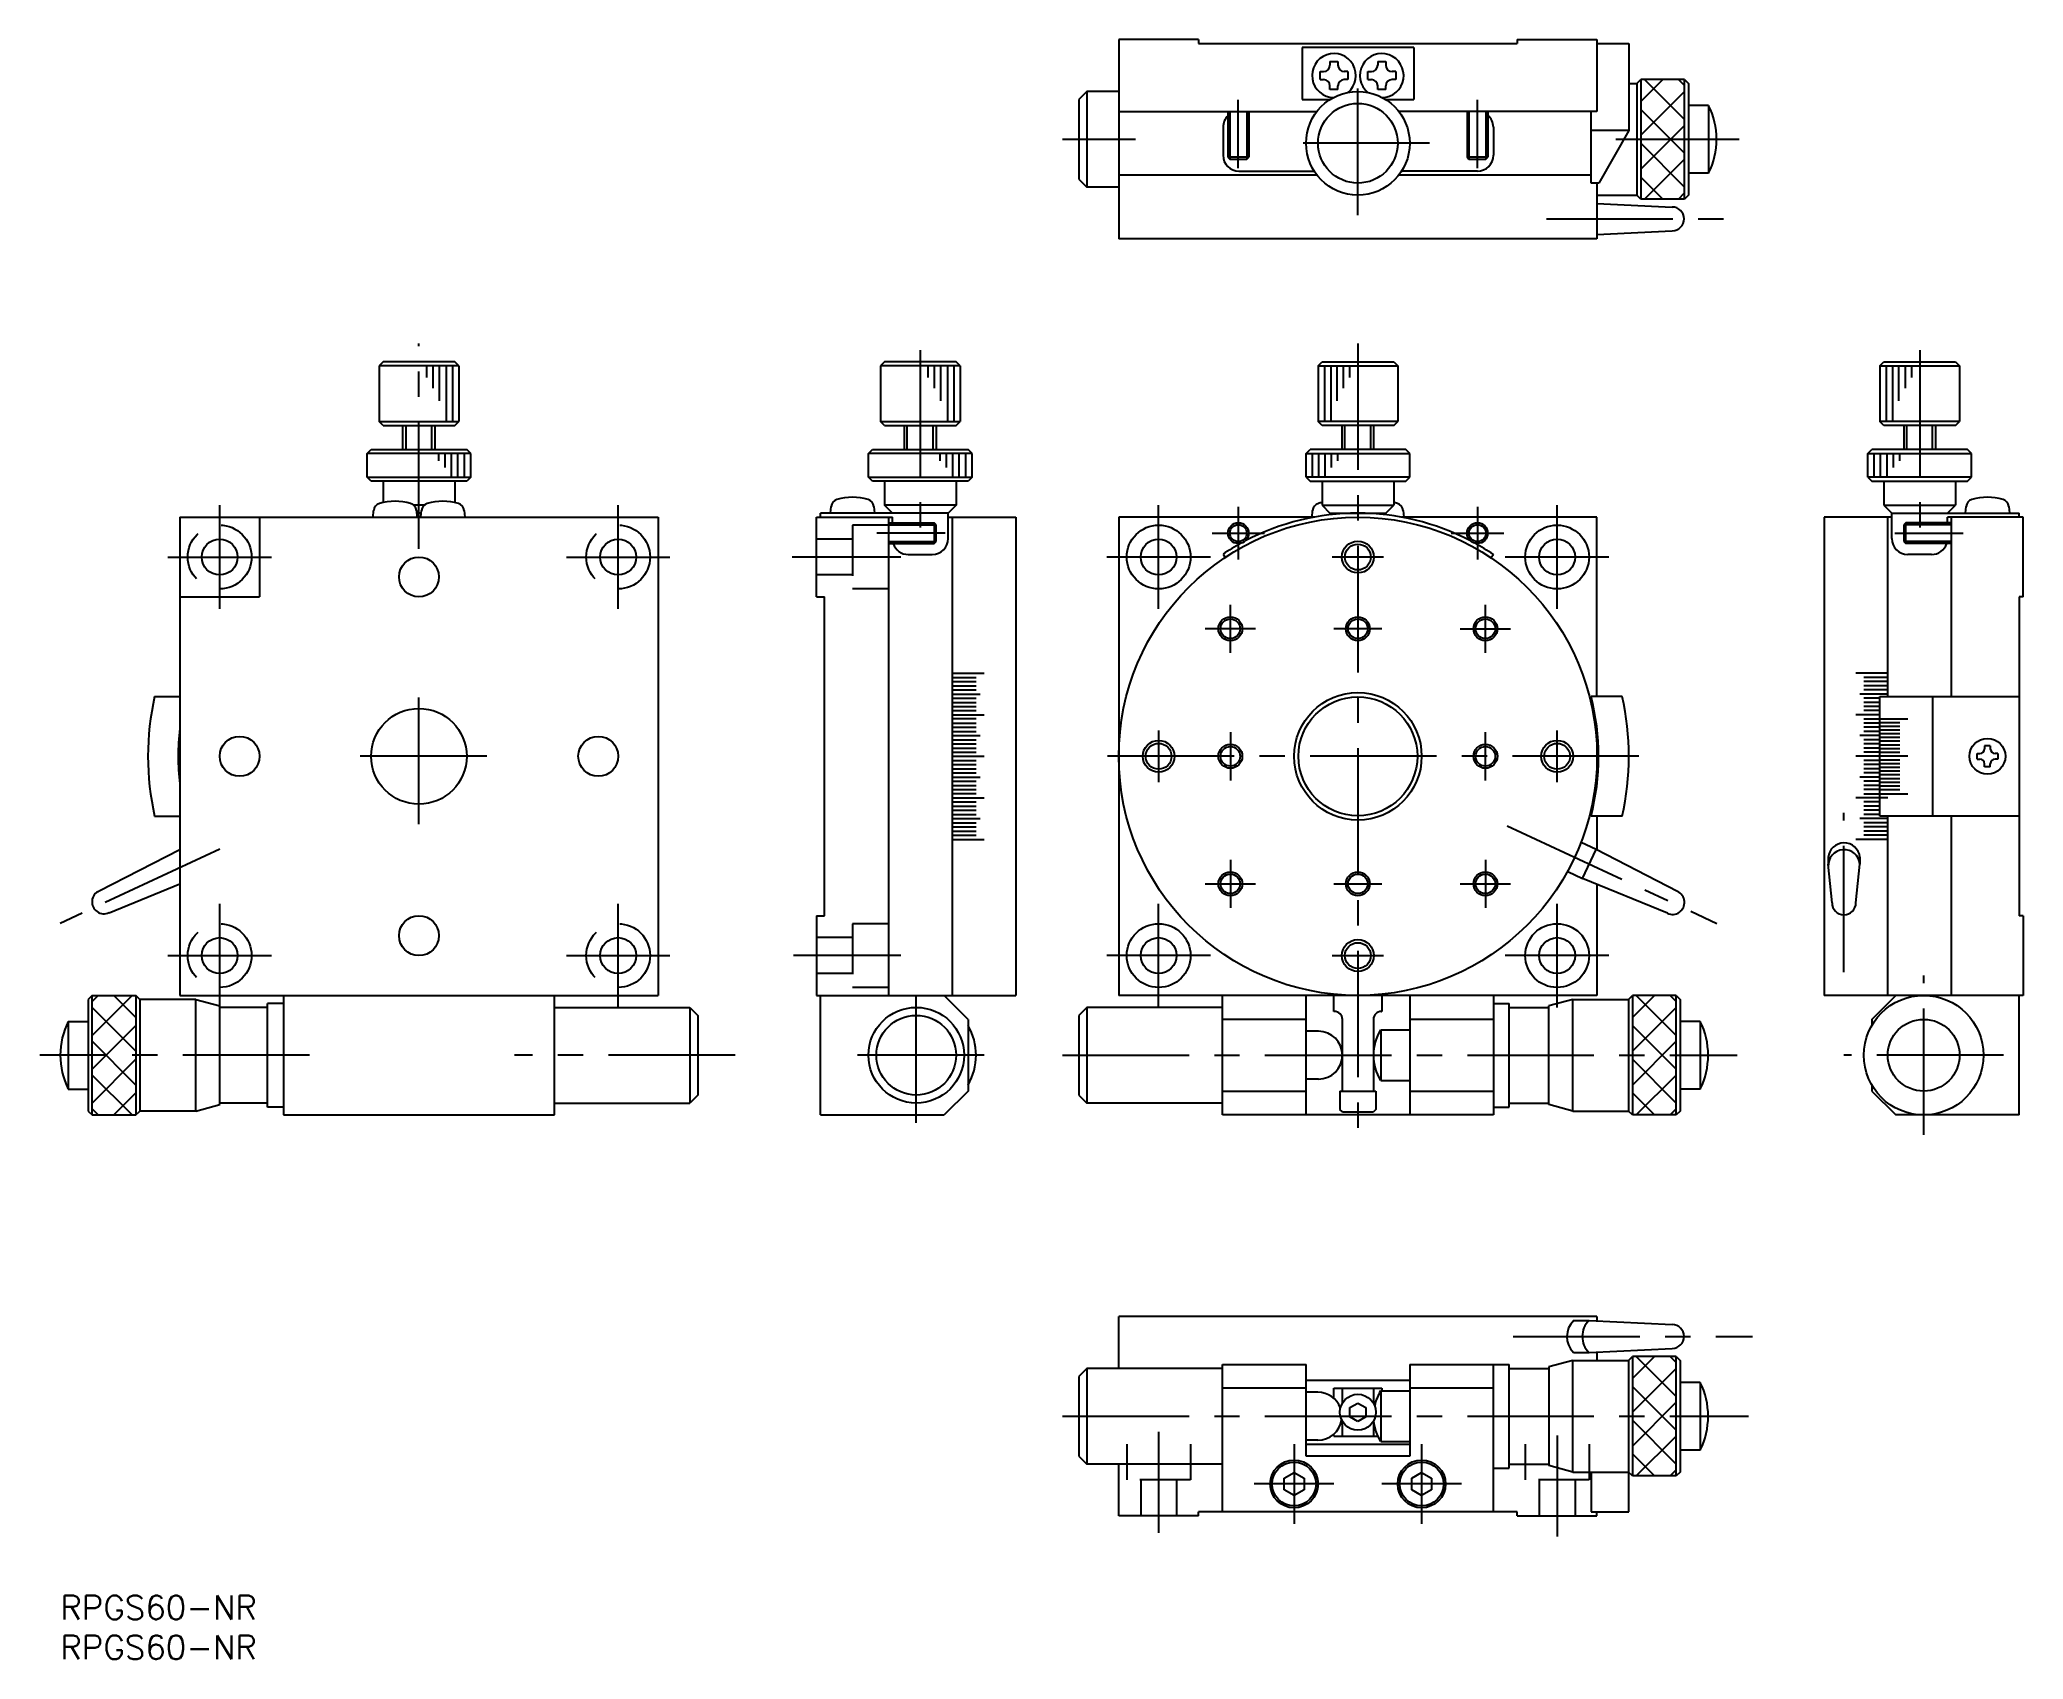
# Model space of a CAD drawing. Extents: x -3 to 246, y -8 to 195.
import ezdxf

# ---------------------------------------------------------------- set-up
doc = ezdxf.new("R2010")
doc.units = 0
doc.header["$LTSCALE"] = 0.5
doc.linetypes.add('CENTER', pattern=[50.8, 31.75, -6.35, 6.35, -6.35])
doc.linetypes.add('DASHED', pattern=[19.05, 12.7, -6.35])
for name, color, linetype in [('MSM_CENTER', 1, 'CENTER'), ('MSM_CONTINUOUS', 7, 'CONTINUOUS'), ('MSM_DASHED', 4, 'DASHED'), ('MSM_NARROW', 5, 'CONTINUOUS'), ('MSM_PART_NUMBER', 7, 'CONTINUOUS')]:
    doc.layers.add(name, color=color, linetype=linetype)
doc.styles.get("Standard").update_dxf_attribs({"font": 'txt.shx', "height": 3, "bigfont": 'bigfont.shx'})

# ---------------------------------------------------------------- blocks, each defined once
blk = doc.blocks.new('*U2')
at = {"layer": 'MSM_PART_NUMBER'}
blk.add_text('RPGS60-NR', height=3, dxfattribs=at).set_placement((0, -3))
blk = doc.blocks.new('*U3')
at = {"layer": 'MSM_PART_NUMBER'}
blk.add_text('RPGS60-NR', height=3, dxfattribs=at).set_placement((0, -8))

msp = doc.modelspace()

# ---------------------------------------------------------------- linework, layer by layer
at = {"layer": 'MSM_CENTER'}
for p, q in [((162.81, 173.2), (162.81, 191.2)), ((147.81, 179.06), (147.81, 187.66)), ((177.81, 179.06), (177.81, 187.66)), ((125.75, 182.7), (134.92, 182.7)), ((171.81, 182.2), (153.81, 182.2)), ((195.19, 182.7), (210.67, 182.7)), ((186.47, 172.71), (210.97, 172.71)), ((45, 131.34), (45, 157.1)), ((162.81, 157.1), (162.81, 56.51)), ((107.9, 156.24), (107.9, 133.69)), ((233.3, 156.24), (233.3, 133.91)), ((20, 123.79), (20, 136.79)), ((70, 123.79), (70, 136.79)), ((137.81, 123.79), (137.81, 136.79)), ((147.81, 136.59), (147.81, 129.99)), ((177.81, 136.59), (177.81, 129.99)), ((187.81, 123.79), (187.81, 136.79)), ((111.04, 133.29), (102.44, 133.29)), ((144.51, 133.29), (151.11, 133.29)), ((174.51, 133.29), (181.11, 133.29)), ((230.17, 133.29), (238.77, 133.29)), ((13.5, 130.29), (26.5, 130.29)), ((63.5, 130.29), (76.5, 130.29)), ((105.46, 130.29), (91.83, 130.29)), ((144.31, 130.29), (131.31, 130.29)), ((166.04, 130.29), (159.58, 130.29)), ((194.31, 130.29), (181.31, 130.29)), ((146.81, 118.27), (146.81, 124.31)), ((178.81, 118.27), (178.81, 124.31)), ((149.98, 121.29), (143.63, 121.29)), ((165.83, 121.29), (159.78, 121.29)), ((175.63, 121.29), (181.98, 121.29)), ((45, 96.79), (45, 113.79)), ((137.81, 108.52), (137.81, 102.06)), ((146.81, 108.31), (146.81, 102.27)), ((178.81, 102.27), (178.81, 108.31)), ((187.81, 102.06), (187.81, 108.52)), ((53.5, 105.29), (36.5, 105.29)), ((198.08, 105.29), (129.24, 105.29)), ((223.8, 78.19), (223.8, 98.19)), ((181.56, 96.58), (207.84, 84.32)), ((20, 93.66), (-0.03, 84.32)), ((146.81, 92.31), (146.81, 86.27)), ((178.81, 92.31), (178.81, 86.27)), ((143.63, 89.29), (149.98, 89.29)), ((159.78, 89.29), (165.83, 89.29)), ((175.63, 89.29), (181.98, 89.29)), ((20, 73.79), (20, 86.79)), ((70, 73.79), (70, 86.79)), ((137.81, 73.79), (137.81, 86.79)), ((187.81, 73.79), (187.81, 86.79)), ((13.5, 80.29), (26.5, 80.29)), ((63.5, 80.29), (76.5, 80.29)), ((105.46, 80.29), (92, 80.29)), ((144.31, 80.29), (131.31, 80.29)), ((159.58, 80.29), (166.04, 80.29)), ((194.31, 80.29), (181.31, 80.29)), ((233.8, 57.79), (233.8, 77.79)), ((107.4, 59.29), (107.4, 76.29)), ((31.26, 67.79), (-2.58, 67.79)), ((84.66, 67.79), (57, 67.79)), ((115.9, 67.79), (98.9, 67.79)), ((125.75, 67.79), (210.39, 67.79)), ((243.8, 67.79), (223.8, 67.79)), ((182.31, 32.52), (212.31, 32.52)), ((125.75, 22.5), (211.81, 22.5)), ((137.81, 20.56), (137.81, 7.87)), ((187.81, 20.1), (187.81, 7.42)), ((154.81, 19), (154.81, 9)), ((170.81, 19), (170.81, 9)), ((159.81, 14), (149.81, 14)), ((175.81, 14), (165.81, 14))]:
    msp.add_line(p, q, dxfattribs=at)
at = {"layer": 'MSM_CONTINUOUS'}
for p, q in [((132.81, 195.2), (132.81, 170.2)), ((142.81, 195.2), (132.81, 195.2)), ((142.81, 195.2), (142.81, 194.7)), ((142.81, 194.7), (182.81, 194.7)), ((169.81, 194.2), (155.81, 194.2)), ((155.81, 194.2), (155.81, 187.7)), ((169.81, 194.2), (169.81, 187.7)), ((182.81, 195.2), (182.81, 194.7)), ((182.81, 195.2), (192.81, 195.2)), ((192.81, 195.2), (192.81, 186.2)), ((192.81, 194.7), (196.81, 194.7)), ((196.81, 194.7), (196.81, 183.8)), ((159.31, 192.45), (159.31, 192)), ((159.31, 192.45), (160.31, 192.45)), ((160.31, 192.45), (160.31, 192)), ((165.31, 192.45), (165.31, 192)), ((165.31, 192.45), (166.31, 192.45)), ((166.31, 192.45), (166.31, 192)), ((158.06, 191.2), (158.51, 191.2)), ((158.06, 190.2), (158.06, 191.2)), ((158.06, 190.2), (158.51, 190.2)), ((159.31, 188.95), (159.31, 189.4)), ((160.31, 188.95), (160.31, 189.4)), ((161.56, 191.2), (161.11, 191.2)), ((161.56, 190.2), (161.11, 190.2)), ((161.56, 191.2), (161.56, 190.2)), ((164.06, 191.2), (164.51, 191.2)), ((164.06, 190.2), (164.06, 191.2)), ((164.06, 190.2), (164.51, 190.2)), ((165.31, 188.95), (165.31, 189.4)), ((166.31, 188.95), (166.31, 189.4)), ((167.56, 191.2), (167.11, 191.2)), ((167.56, 190.2), (167.11, 190.2)), ((167.56, 191.2), (167.56, 190.2)), ((196.81, 189.7), (197.81, 189.7)), ((197.81, 189.7), (198.31, 190.2)), ((197.81, 189.7), (197.81, 175.7)), ((203.81, 190.2), (198.31, 190.2)), ((198.31, 190.2), (198.31, 175.2)), ((203.81, 190.2), (204.31, 189.7)), ((203.81, 175.2), (203.81, 190.2)), ((204.31, 189.7), (204.31, 175.7)), ((128.81, 188.7), (127.81, 187.7)), ((127.81, 187.7), (127.81, 177.7)), ((132.81, 188.7), (128.81, 188.7)), ((128.81, 188.7), (128.81, 176.7)), ((155.81, 187.7), (159.34, 187.7)), ((160.31, 188.95), (159.31, 188.95)), ((166.31, 188.95), (165.31, 188.95)), ((166.27, 187.7), (169.81, 187.7)), ((206.81, 186.95), (204.31, 186.95)), ((206.81, 186.95), (206.81, 178.45)), ((132.81, 186.2), (157.68, 186.2)), ((145.89, 184.2), (145.89, 180.7)), ((146.51, 186.2), (146.51, 180.44)), ((149.11, 186.2), (149.11, 180.44)), ((192.81, 186.2), (167.93, 186.2)), ((176.51, 186.2), (176.51, 180.44)), ((179.11, 186.2), (179.11, 180.44)), ((179.81, 184.2), (179.81, 180.7)), ((192.06, 177.2), (192.06, 186.2)), ((196.81, 183.8), (192.06, 183.8)), ((196.81, 183.8), (193.06, 177.2)), ((149.11, 180.44), (146.51, 180.44)), ((146.51, 180.44), (146.75, 180.2)), ((146.75, 180.2), (148.86, 180.2)), ((148.86, 180.2), (149.11, 180.44)), ((179.11, 180.44), (176.51, 180.44)), ((176.51, 180.44), (176.75, 180.2)), ((176.75, 180.2), (178.86, 180.2)), ((178.86, 180.2), (179.11, 180.44)), ((127.81, 177.7), (128.81, 176.7)), ((157.68, 178.2), (132.81, 178.2)), ((147.89, 178.7), (157.33, 178.7)), ((192.06, 178.2), (167.93, 178.2)), ((177.81, 178.7), (168.28, 178.7)), ((193.06, 177.2), (192.06, 177.2)), ((192.81, 177.2), (192.81, 170.2)), ((206.81, 178.45), (204.31, 178.45)), ((132.81, 176.7), (128.81, 176.7)), ((192.81, 175.7), (197.81, 175.7)), ((192.81, 174.65), (202.23, 174.2)), ((198.31, 175.2), (197.81, 175.7)), ((203.81, 175.2), (198.31, 175.2)), ((204.31, 175.7), (203.81, 175.2)), ((192.81, 170.2), (132.81, 170.2)), ((192.81, 170.74), (202.26, 171.2)), ((40.5, 154.79), (40, 154.29)), ((49.5, 154.79), (40.5, 154.79)), ((50, 154.29), (49.5, 154.79)), ((103.4, 154.79), (102.9, 154.29)), ((112.4, 154.79), (103.4, 154.79)), ((112.9, 154.29), (112.4, 154.79)), ((157.81, 154.29), (158.31, 154.79)), ((158.31, 154.79), (167.31, 154.79)), ((167.31, 154.79), (167.81, 154.29)), ((228.3, 154.29), (228.8, 154.79)), ((228.8, 154.79), (237.8, 154.79)), ((237.8, 154.79), (238.3, 154.29)), ((40, 154.29), (40, 147.29)), ((50, 154.29), (40, 154.29)), ((50, 154.29), (50, 147.29)), ((102.9, 154.29), (102.9, 147.29)), ((112.9, 154.29), (102.9, 154.29)), ((112.9, 154.29), (112.9, 147.29)), ((157.81, 154.29), (157.81, 147.29)), ((157.81, 154.29), (167.81, 154.29)), ((167.81, 154.29), (167.81, 147.29)), ((228.3, 154.29), (228.3, 147.29)), ((228.3, 154.29), (238.3, 154.29)), ((238.3, 154.29), (238.3, 147.29)), ((40.5, 146.79), (40, 147.29)), ((40, 147.29), (50, 147.29)), ((49.5, 146.79), (50, 147.29)), ((103.4, 146.79), (102.9, 147.29)), ((102.9, 147.29), (112.9, 147.29)), ((112.4, 146.79), (112.9, 147.29)), ((158.31, 146.79), (157.81, 147.29)), ((167.81, 147.29), (157.81, 147.29)), ((167.31, 146.79), (167.81, 147.29)), ((228.8, 146.79), (228.3, 147.29)), ((238.3, 147.29), (228.3, 147.29)), ((237.8, 146.79), (238.3, 147.29)), ((40.5, 146.79), (49.5, 146.79)), ((43, 143.79), (43, 146.79)), ((47, 146.79), (47, 143.79)), ((103.4, 146.79), (112.4, 146.79)), ((105.9, 146.79), (105.9, 143.79)), ((109.9, 146.79), (109.9, 143.79)), ((167.31, 146.79), (158.31, 146.79)), ((160.81, 146.79), (160.81, 143.79)), ((164.81, 143.79), (164.81, 146.79)), ((237.8, 146.79), (228.8, 146.79)), ((231.3, 146.79), (231.3, 143.79)), ((235.3, 146.79), (235.3, 143.79)), ((38.5, 143.29), (39, 143.79)), ((38.5, 140.29), (38.5, 143.29)), ((51.5, 143.29), (38.5, 143.29)), ((39, 143.79), (51, 143.79)), ((51.5, 143.29), (51, 143.79)), ((51.5, 140.29), (51.5, 143.29)), ((101.4, 143.29), (101.9, 143.79)), ((101.4, 140.29), (101.4, 143.29)), ((114.4, 143.29), (101.4, 143.29)), ((101.9, 143.79), (113.9, 143.79)), ((114.4, 143.29), (113.9, 143.79)), ((114.4, 140.29), (114.4, 143.29)), ((156.31, 143.29), (156.81, 143.79)), ((156.31, 140.29), (156.31, 143.29)), ((156.31, 143.29), (169.31, 143.29)), ((168.81, 143.79), (156.81, 143.79)), ((169.31, 143.29), (168.81, 143.79)), ((169.31, 140.29), (169.31, 143.29)), ((226.8, 143.29), (227.3, 143.79)), ((226.8, 140.29), (226.8, 143.29)), ((226.8, 143.29), (239.8, 143.29)), ((239.3, 143.79), (227.3, 143.79)), ((239.8, 143.29), (239.3, 143.79)), ((239.8, 140.29), (239.8, 143.29)), ((39, 139.79), (38.5, 140.29)), ((38.5, 140.29), (51.5, 140.29)), ((51, 139.79), (39, 139.79)), ((40.5, 139.79), (40.5, 137.13)), ((49.5, 139.79), (49.5, 137.13)), ((51.5, 140.29), (51, 139.79)), ((101.9, 139.79), (101.4, 140.29)), ((101.4, 140.29), (114.4, 140.29)), ((113.9, 139.79), (101.9, 139.79)), ((103.4, 139.79), (103.4, 136.79)), ((112.4, 139.79), (112.4, 136.79)), ((114.4, 140.29), (113.9, 139.79)), ((156.31, 140.29), (156.81, 139.79)), ((169.31, 140.29), (156.31, 140.29)), ((156.81, 139.79), (168.81, 139.79)), ((158.31, 139.79), (158.31, 136.79)), ((167.31, 139.79), (167.31, 136.79)), ((168.81, 139.79), (169.31, 140.29)), ((226.8, 140.29), (227.3, 139.79)), ((239.8, 140.29), (226.8, 140.29)), ((227.3, 139.79), (239.3, 139.79)), ((228.8, 139.79), (228.8, 136.79)), ((237.8, 139.79), (237.8, 136.79)), ((239.3, 139.79), (239.8, 140.29)), ((15, 135.29), (75, 135.29)), ((15, 135.29), (15, 75.29)), ((25, 135.29), (25, 125.29)), ((39.25, 135.29), (39.32, 136.14)), ((45.65, 136.79), (44.35, 136.79)), ((44.68, 136.14), (44.75, 135.29)), ((45.29, 135.79), (44.71, 135.79)), ((45.25, 135.29), (45.32, 136.14)), ((50.68, 136.14), (50.75, 135.29)), ((75, 135.29), (75, 75.29)), ((94.9, 135.29), (104.4, 135.29)), ((94.9, 125.29), (94.9, 135.29)), ((95.4, 135.29), (95.4, 135.79)), ((111.4, 135.79), (95.4, 135.79)), ((96.65, 135.79), (96.73, 136.64)), ((102.08, 136.64), (102.15, 135.79)), ((104.4, 135.79), (103.4, 136.79)), ((112.4, 136.79), (103.4, 136.79)), ((103.9, 135.29), (103.9, 75.29)), ((103.9, 134.59), (109.66, 134.59)), ((104.4, 134.59), (104.4, 135.29)), ((109.9, 134.35), (109.66, 134.59)), ((109.66, 134.59), (109.66, 131.99)), ((112.4, 136.79), (111.4, 135.79)), ((111.4, 132.61), (111.4, 135.79)), ((111.4, 135.29), (119.9, 135.29)), ((111.9, 135.29), (111.9, 75.29)), ((119.9, 135.29), (119.9, 75.29)), ((157.31, 135.29), (132.81, 135.29)), ((132.81, 135.29), (132.81, 75.29)), ((157.06, 135.29), (157.13, 136.14)), ((158.31, 136.79), (159.31, 135.79)), ((158.31, 136.79), (167.31, 136.79)), ((159.31, 135.79), (166.31, 135.79)), ((166.31, 135.79), (167.31, 136.79)), ((192.81, 135.29), (168.31, 135.29)), ((168.48, 136.14), (168.56, 135.29)), ((192.81, 112.79), (192.81, 135.29)), ((229.8, 135.29), (221.3, 135.29)), ((221.3, 135.29), (221.3, 75.29)), ((228.8, 136.79), (229.8, 135.79)), ((228.8, 136.79), (237.8, 136.79)), ((229.3, 112.79), (229.3, 135.29)), ((229.8, 132.61), (229.8, 135.79)), ((229.8, 135.79), (245.8, 135.79)), ((231.55, 134.59), (231.3, 134.35)), ((237.3, 134.59), (231.55, 134.59)), ((231.55, 131.99), (231.55, 134.59)), ((236.8, 135.79), (237.8, 136.79)), ((236.8, 134.59), (236.8, 135.29)), ((246.3, 135.29), (236.8, 135.29)), ((237.3, 112.79), (237.3, 135.29)), ((239.05, 135.79), (239.13, 136.64)), ((244.48, 136.64), (244.55, 135.79)), ((245.8, 135.29), (245.8, 135.79)), ((246.3, 125.29), (246.3, 135.29)), ((103.9, 131.99), (109.66, 131.99)), ((109.66, 131.99), (109.9, 132.23)), ((109.9, 132.23), (109.9, 134.35)), ((231.3, 134.35), (231.3, 132.23)), ((231.3, 132.23), (231.55, 131.99)), ((237.3, 131.99), (231.55, 131.99)), ((106.4, 130.61), (109.4, 130.61)), ((145.89, 130.67), (146.17, 130.25)), ((179.81, 130.61), (179.53, 130.2)), ((234.8, 130.61), (231.8, 130.61)), ((15, 125.29), (25, 125.29)), ((94.9, 125.29), (95.4, 125.29)), ((95.4, 125.29), (95.9, 125.29)), ((95.9, 85.29), (95.9, 125.29)), ((245.8, 125.29), (245.8, 85.29)), ((246.3, 125.29), (245.8, 125.29)), ((111.9, 115.71), (115.9, 115.71)), ((111.9, 115.19), (114.9, 115.19)), ((111.9, 114.67), (114.9, 114.67)), ((229.3, 115.71), (225.3, 115.71)), ((229.3, 115.19), (226.3, 115.19)), ((229.3, 114.67), (226.3, 114.67)), ((11.84, 112.79), (15, 112.79)), ((111.9, 114.15), (114.9, 114.15)), ((111.9, 113.63), (114.9, 113.63)), ((111.9, 113.1), (115.4, 113.1)), ((111.9, 112.58), (114.9, 112.58)), ((111.9, 112.06), (114.9, 112.06)), ((195.97, 112.79), (192.06, 112.79)), ((229.3, 113.1), (225.8, 113.1)), ((229.3, 114.15), (226.3, 114.15)), ((229.3, 113.63), (226.3, 113.63)), ((228.3, 112.58), (226.3, 112.58)), ((228.3, 112.06), (226.3, 112.06)), ((228.3, 97.79), (228.3, 112.79)), ((228.3, 112.79), (245.8, 112.79)), ((234.9, 112.79), (234.9, 97.79)), ((111.9, 111.54), (114.9, 111.54)), ((111.9, 111.02), (114.9, 111.02)), ((111.9, 110.5), (115.9, 110.5)), ((114.92, 109.98), (111.9, 109.98)), ((228.3, 110.5), (225.3, 110.5)), ((226.29, 109.98), (231.8, 109.98)), ((228.3, 111.54), (226.3, 111.54)), ((228.3, 111.02), (226.3, 111.02)), ((111.9, 109.46), (114.9, 109.46)), ((111.9, 108.94), (114.9, 108.94)), ((111.9, 108.42), (114.9, 108.42)), ((111.9, 107.89), (115.4, 107.89)), ((111.9, 107.37), (114.9, 107.37)), ((228.3, 107.89), (225.8, 107.89)), ((228.3, 109.46), (226.3, 109.46)), ((228.3, 108.94), (226.3, 108.94)), ((228.3, 108.42), (226.3, 108.42)), ((228.3, 107.37), (226.3, 107.37)), ((230.8, 109.51), (228.3, 109.51)), ((230.8, 109.04), (228.3, 109.04)), ((230.8, 108.57), (228.3, 108.57)), ((230.8, 108.1), (228.3, 108.1)), ((230.8, 107.63), (228.3, 107.63)), ((230.8, 107.17), (228.3, 107.17)), ((111.9, 106.85), (114.9, 106.85)), ((111.9, 106.33), (114.9, 106.33)), ((111.9, 105.81), (114.9, 105.81)), ((111.9, 105.29), (115.9, 105.29)), ((111.9, 104.77), (114.9, 104.77)), ((231.8, 105.29), (225.3, 105.29)), ((228.3, 106.85), (226.3, 106.85)), ((228.3, 106.33), (226.3, 106.33)), ((228.3, 105.81), (226.3, 105.81)), ((228.3, 104.77), (226.3, 104.77)), ((230.8, 106.7), (228.3, 106.7)), ((230.8, 106.23), (228.3, 106.23)), ((230.8, 105.76), (228.3, 105.76)), ((230.8, 104.82), (228.3, 104.82)), ((240.51, 105.64), (240.86, 105.64)), ((240.51, 104.94), (240.51, 105.64)), ((240.51, 104.94), (240.86, 104.94)), ((241.45, 106.59), (241.45, 106.23)), ((242.16, 106.59), (241.45, 106.59)), ((242.16, 106.59), (242.16, 106.23)), ((243.1, 105.64), (242.75, 105.64)), ((243.1, 104.94), (242.75, 104.94)), ((243.1, 105.64), (243.1, 104.94)), ((111.9, 104.25), (114.9, 104.25)), ((111.9, 103.73), (114.9, 103.73)), ((111.9, 103.21), (114.9, 103.21)), ((111.9, 102.69), (115.4, 102.69)), ((111.9, 102.16), (114.9, 102.16)), ((228.3, 102.69), (225.8, 102.69)), ((228.3, 104.25), (226.3, 104.25)), ((228.3, 103.73), (226.3, 103.73)), ((228.3, 103.21), (226.3, 103.21)), ((228.3, 102.16), (226.3, 102.16)), ((230.8, 104.35), (228.3, 104.35)), ((230.8, 103.88), (228.3, 103.88)), ((230.8, 103.41), (228.3, 103.41)), ((230.8, 102.95), (228.3, 102.95)), ((230.8, 102.48), (228.3, 102.48)), ((241.45, 103.99), (241.45, 104.35)), ((242.16, 103.99), (241.45, 103.99)), ((242.16, 103.99), (242.16, 104.35)), ((111.9, 101.64), (114.9, 101.64)), ((111.9, 101.12), (114.9, 101.12)), ((114.92, 100.6), (111.9, 100.6)), ((111.9, 100.08), (115.9, 100.08)), ((111.9, 99.56), (114.9, 99.56)), ((229.3, 100.08), (225.3, 100.08)), ((226.29, 100.6), (231.8, 100.6)), ((228.3, 101.64), (226.3, 101.64)), ((228.3, 101.12), (226.3, 101.12)), ((228.3, 99.56), (226.3, 99.56)), ((230.8, 102.01), (228.3, 102.01)), ((230.8, 101.54), (228.3, 101.54)), ((230.8, 101.07), (228.3, 101.07)), ((11.84, 97.79), (15, 97.79)), ((111.9, 99.04), (114.9, 99.04)), ((111.9, 98.52), (114.9, 98.52)), ((111.9, 98), (114.9, 98)), ((111.9, 97.48), (115.4, 97.48)), ((195.97, 97.79), (192.06, 97.79)), ((192.81, 97.79), (192.81, 93.54)), ((229.3, 97.48), (225.8, 97.48)), ((228.3, 99.04), (226.3, 99.04)), ((228.3, 98.52), (226.3, 98.52)), ((228.3, 98), (226.3, 98)), ((245.8, 97.79), (228.3, 97.79)), ((229.3, 75.29), (229.3, 97.79)), ((237.3, 75.29), (237.3, 97.79)), ((111.9, 96.95), (114.9, 96.95)), ((111.9, 96.43), (114.9, 96.43)), ((111.9, 95.91), (114.9, 95.91)), ((111.9, 95.39), (114.9, 95.39)), ((111.9, 94.87), (115.9, 94.87)), ((229.3, 94.87), (225.3, 94.87)), ((229.3, 96.95), (226.3, 96.95)), ((229.3, 96.43), (226.3, 96.43)), ((229.3, 95.91), (226.3, 95.91)), ((229.3, 95.39), (226.3, 95.39)), ((4.87, 88.4), (15, 93.6)), ((192.69, 93.6), (190.82, 94.46)), ((191.01, 89.96), (192.69, 93.6)), ((202.9, 88.32), (192.69, 93.6)), ((221.8, 92.61), (221.8, 91.76)), ((225.8, 92.64), (225.8, 91.77)), ((189.14, 90.83), (191.01, 89.96)), ((201.65, 85.6), (191.01, 89.96)), ((222.3, 86.91), (221.8, 91.76)), ((225.3, 86.91), (225.8, 91.77)), ((6.12, 85.67), (15, 89.3)), ((192.81, 89.23), (192.81, 75.29)), ((94.9, 85.29), (95.4, 85.29)), ((94.9, 85.29), (94.9, 75.29)), ((95.4, 85.29), (95.9, 85.29)), ((246.3, 85.29), (245.8, 85.29)), ((246.3, 85.29), (246.3, 75.29)), ((4, 75.29), (3.5, 74.79)), ((3.5, 74.79), (3.5, 60.79)), ((4, 75.29), (9.5, 75.29)), ((4, 60.29), (4, 75.29)), ((10, 74.79), (9.5, 75.29)), ((9.5, 75.29), (9.5, 60.29)), ((10, 74.79), (10, 60.79)), ((17, 74.79), (10, 74.79)), ((15, 75.29), (75, 75.29)), ((17, 60.79), (17, 74.79)), ((17, 74.79), (20, 73.99)), ((28, 75.29), (28, 60.29)), ((62, 60.29), (62, 75.29)), ((94.9, 75.29), (119.9, 75.29)), ((95.4, 60.29), (95.4, 75.29)), ((113.9, 72.29), (110.9, 75.29)), ((192.81, 75.29), (132.81, 75.29)), ((145.81, 60.29), (145.81, 75.29)), ((156.31, 60.29), (156.31, 75.29)), ((159.81, 73.29), (159.81, 75.29)), ((165.81, 75.29), (165.81, 73.29)), ((169.31, 75.29), (169.31, 60.29)), ((179.81, 75.29), (179.81, 60.29)), ((189.76, 74.79), (186.76, 73.99)), ((189.76, 74.79), (196.76, 74.79)), ((189.76, 60.79), (189.76, 74.79)), ((196.76, 74.79), (197.26, 75.29)), ((196.76, 74.79), (196.76, 60.79)), ((202.76, 75.29), (197.26, 75.29)), ((197.26, 75.29), (197.26, 60.29)), ((202.76, 75.29), (203.26, 74.79)), ((202.76, 60.29), (202.76, 75.29)), ((203.26, 74.79), (203.26, 60.79)), ((246.3, 75.29), (221.3, 75.29)), ((227.3, 72.29), (230.3, 75.29)), ((245.8, 60.29), (245.8, 75.29)), ((20, 61.59), (20, 73.98)), ((26, 73.79), (20, 73.79)), ((28, 74.29), (26, 74.29)), ((26, 61.29), (26, 74.29)), ((62, 73.79), (79, 73.79)), ((79, 73.79), (80, 72.79)), ((79, 73.79), (79, 61.79)), ((80, 72.79), (80, 62.79)), ((113.9, 72.29), (113.9, 63.29)), ((128.81, 73.79), (127.81, 72.79)), ((127.81, 72.79), (127.81, 62.79)), ((145.81, 73.79), (128.81, 73.79)), ((128.81, 73.79), (128.81, 61.79)), ((156.31, 72.29), (145.81, 72.29)), ((159.86, 73.29), (159.81, 73.29)), ((160.86, 63.29), (160.86, 72.29)), ((164.76, 72.29), (164.76, 63.29)), ((165.76, 73.29), (165.81, 73.29)), ((179.81, 72.29), (169.31, 72.29)), ((179.81, 74.29), (181.81, 74.29)), ((181.81, 61.29), (181.81, 74.29)), ((181.81, 73.79), (186.76, 73.79)), ((186.76, 61.59), (186.76, 73.98)), ((227.3, 72.29), (227.3, 71.53)), ((1, 72.04), (3.5, 72.04)), ((1, 72.04), (1, 63.54)), ((157.86, 70.79), (156.31, 70.79)), ((165.67, 70.97), (169.31, 70.97)), ((165.67, 70.97), (165.67, 64.62)), ((205.76, 72.04), (203.26, 72.04)), ((205.76, 72.04), (205.76, 63.54)), ((157.86, 64.79), (156.31, 64.79)), ((1, 63.54), (3.5, 63.54)), ((80, 62.79), (79, 61.79)), ((113.9, 63.29), (110.9, 60.29)), ((127.81, 62.79), (128.81, 61.79)), ((145.81, 63.29), (156.31, 63.29)), ((160.56, 63.29), (160.56, 60.99)), ((160.56, 63.29), (165.06, 63.29)), ((165.06, 63.29), (165.06, 60.99)), ((165.67, 64.62), (169.31, 64.62)), ((169.31, 63.29), (179.81, 63.29)), ((205.76, 63.54), (203.26, 63.54)), ((227.3, 64.05), (227.3, 63.29)), ((227.3, 63.29), (230.3, 60.29)), ((3.5, 60.79), (4, 60.29)), ((4, 60.29), (9.5, 60.29)), ((9.5, 60.29), (10, 60.79)), ((17, 60.79), (10, 60.79)), ((17, 60.79), (20, 61.59)), ((26, 61.79), (20, 61.79)), ((28, 61.29), (26, 61.29)), ((28, 60.29), (62, 60.29)), ((62, 61.79), (79, 61.79)), ((95.4, 60.29), (110.9, 60.29)), ((145.81, 61.79), (128.81, 61.79)), ((179.81, 60.29), (145.81, 60.29)), ((160.86, 60.69), (160.56, 60.99)), ((160.86, 60.69), (164.76, 60.69)), ((165.06, 60.99), (164.76, 60.69)), ((179.81, 61.29), (181.81, 61.29)), ((181.81, 61.79), (186.76, 61.79)), ((189.76, 60.79), (186.76, 61.59)), ((189.76, 60.79), (196.76, 60.79)), ((197.26, 60.29), (196.76, 60.79)), ((202.76, 60.29), (197.26, 60.29)), ((203.26, 60.79), (202.76, 60.29)), ((245.8, 60.29), (230.3, 60.29)), ((192.81, 35), (132.81, 35)), ((132.81, 28.5), (132.81, 35)), ((192.81, 35), (192.81, 34.45)), ((189.88, 34.5), (191.81, 34.5)), ((191.81, 34.5), (202.23, 34)), ((189.85, 30.5), (191.81, 30.5)), ((191.81, 30.5), (202.26, 31)), ((192.81, 30.55), (192.81, 29.5)), ((196.76, 29.5), (197.26, 30)), ((202.76, 30), (197.26, 30)), ((197.26, 30), (197.26, 15)), ((202.76, 30), (203.26, 29.5)), ((202.76, 15), (202.76, 30)), ((128.81, 28.5), (127.81, 27.5)), ((127.81, 27.5), (127.81, 17.5)), ((145.81, 28.5), (128.81, 28.5)), ((128.81, 28.5), (128.81, 16.5)), ((145.81, 29), (156.31, 29)), ((145.81, 10.5), (145.81, 29)), ((156.31, 17.5), (156.31, 29)), ((169.31, 29), (179.81, 29)), ((169.31, 29), (169.31, 17.5)), ((179.81, 29), (181.81, 29)), ((179.81, 10.5), (179.81, 29)), ((181.81, 16), (181.81, 29)), ((181.81, 28.5), (186.76, 28.5)), ((189.76, 29.5), (186.76, 28.7)), ((186.76, 28.7), (186.76, 16.3)), ((189.76, 15.5), (189.76, 29.5)), ((189.76, 29.5), (196.76, 29.5)), ((196.76, 29.5), (196.76, 15.5)), ((203.26, 29.5), (203.26, 15.5)), ((156.31, 26), (145.81, 26)), ((169.31, 27), (156.31, 27)), ((157.8, 25.5), (156.31, 25.5)), ((159.81, 26), (165.81, 26)), ((159.81, 24.73), (159.81, 26)), ((160.86, 24.12), (160.86, 26)), ((164.76, 26), (164.76, 24.12)), ((165.67, 25.68), (169.31, 25.68)), ((165.67, 25.68), (165.67, 19.33)), ((165.81, 26), (165.81, 25.68)), ((179.81, 26), (169.31, 26)), ((205.76, 26.75), (203.26, 26.75)), ((205.76, 26.75), (205.76, 18.25)), ((161.81, 23.58), (162.81, 24.15)), ((161.81, 22.42), (161.81, 23.58)), ((162.81, 21.85), (161.81, 22.42)), ((162.81, 24.15), (163.81, 23.58)), ((163.81, 22.42), (162.81, 21.85)), ((163.81, 23.58), (163.81, 22.42)), ((159.81, 20), (159.81, 20.27)), ((159.81, 20), (165.3, 20)), ((160.86, 20), (160.86, 21.88)), ((164.76, 21.88), (164.76, 20)), ((127.81, 17.5), (128.81, 16.5)), ((157.8, 19.5), (156.31, 19.5)), ((156.31, 19), (169.31, 19)), ((169.31, 17.5), (156.31, 17.5)), ((165.67, 19.33), (169.31, 19.33)), ((205.76, 18.25), (203.26, 18.25)), ((145.81, 16.5), (128.81, 16.5)), ((132.81, 10), (132.81, 16.5)), ((153.56, 14.72), (154.81, 15.44)), ((154.81, 15.44), (156.06, 14.72)), ((169.56, 14.72), (170.81, 15.44)), ((170.81, 15.44), (172.06, 14.72)), ((179.81, 16), (181.81, 16)), ((181.81, 16.5), (186.76, 16.5)), ((189.76, 15.5), (186.76, 16.3)), ((189.76, 15.5), (196.76, 15.5)), ((192.06, 15.5), (192.06, 10.5)), ((197.26, 15), (196.76, 15.5)), ((196.81, 10.5), (196.81, 15.45)), ((202.76, 15), (197.26, 15)), ((203.26, 15.5), (202.76, 15)), ((153.56, 13.28), (153.56, 14.72)), ((154.81, 12.56), (153.56, 13.28)), ((156.06, 13.28), (154.81, 12.56)), ((156.06, 14.72), (156.06, 13.28)), ((169.56, 13.28), (169.56, 14.72)), ((170.81, 12.56), (169.56, 13.28)), ((172.06, 13.28), (170.81, 12.56)), ((172.06, 14.72), (172.06, 13.28)), ((142.81, 10), (132.81, 10)), ((182.81, 10.5), (142.81, 10.5)), ((142.81, 10), (142.81, 10.5)), ((182.81, 10), (182.81, 10.5)), ((182.81, 10), (192.81, 10)), ((192.06, 10.5), (196.81, 10.5)), ((192.81, 10), (192.81, 10.5))]:
    msp.add_line(p, q, dxfattribs=at)
for centre, radius in [((162.81, 182.2), 6.5), ((162.81, 182.2), 5), ((162.81, 105.29), 30), ((147.81, 133.29), 1.3), ((177.81, 133.29), 1.3), ((20, 130.29), 2.25), ((70, 130.29), 2.25), ((137.81, 130.29), 4), ((137.81, 130.29), 2.25), ((162.81, 130.29), 1.62), ((187.81, 130.29), 4), ((187.81, 130.29), 2.25), ((45, 127.79), 2.5), ((146.81, 121.29), 1.23), ((162.81, 121.29), 1.23), ((178.81, 121.29), 1.23), ((162.81, 105.29), 7.46), ((45, 105.29), 6), ((22.5, 105.29), 2.5), ((67.5, 105.29), 2.5), ((241.8, 105.29), 2.25), ((137.81, 105.29), 1.62), ((146.81, 105.29), 1.23), ((178.81, 105.29), 1.23), ((187.81, 105.29), 1.62), ((146.81, 89.29), 1.23), ((162.81, 89.29), 1.23), ((178.81, 89.29), 1.23), ((45, 82.79), 2.5), ((20, 80.29), 2.25), ((70, 80.29), 2.25), ((137.81, 80.29), 4), ((137.81, 80.29), 2.25), ((187.81, 80.29), 4), ((187.81, 80.29), 2.25), ((162.81, 80.29), 1.62), ((233.8, 67.79), 7.5), ((107.4, 67.79), 6), ((107.4, 67.79), 5), ((233.8, 67.79), 4.5), ((162.81, 23), 2.25), ((154.81, 14), 3), ((154.81, 14), 2.75), ((170.81, 14), 3), ((170.81, 14), 2.75)]:
    msp.add_circle(centre, radius, dxfattribs=at)
for centre, radius, start, end in [((159.81, 190.7), 2.75, 309.5209, 269.3591), ((158.51, 192), 0.8, 270, 0), ((161.11, 192), 0.8, 180, 270), ((165.81, 190.7), 2.75, 270.6408, 230.4791), ((164.51, 192), 0.8, 270, 0), ((167.11, 192), 0.8, 180, 270), ((158.51, 189.4), 0.8, 0, 90), ((161.11, 189.4), 0.8, 90, 180), ((164.51, 189.4), 0.8, 0, 90), ((167.11, 189.4), 0.8, 90, 180), ((198.28, 182.7), 9.53, 333.519, 26.481), ((147.89, 184.2), 2, 133.6953, 180), ((177.81, 184.2), 2, 0, 49.4585), ((147.89, 180.7), 2, 180, 270), ((177.81, 180.7), 2, 270, 0), ((202.23, 172.7), 1.5, 271.2896, 90), ((40.32, 136.05), 1, 106.257, 175), ((42, 130.29), 7, 73.743, 106.257), ((43.68, 136.05), 1, 5, 73.743), ((46.32, 136.05), 1, 106.257, 175), ((48, 130.29), 7, 73.743, 106.257), ((49.68, 136.05), 1, 5, 73.743), ((97.72, 136.55), 1, 106.257, 175), ((99.4, 130.79), 7, 73.743, 106.257), ((101.08, 136.55), 1, 5, 73.743), ((158.13, 136.05), 1, 106.257, 175), ((159.81, 130.29), 7, 102.3736, 106.257), ((165.81, 130.29), 7, 73.743, 77.6264), ((167.49, 136.05), 1, 5, 73.743), ((240.12, 136.55), 1, 106.257, 175), ((241.8, 130.79), 7, 73.743, 106.257), ((243.48, 136.55), 1, 5, 73.743), ((162.81, 105.29), 30.5, 62.3748, 117.6252), ((106.4, 132.61), 2, 198.1471, 270), ((109.4, 132.61), 2, 270, 0), ((162.81, 105.29), 30.5, 118.732, 123.6901), ((162.81, 105.29), 30.5, 56.1254, 61.268), ((231.8, 132.61), 2, 180, 270), ((234.8, 132.61), 2, 270, 341.8529), ((45, 105.29), 34, 167.2564, 192.7436), ((162.81, 105.29), 30.2, 345.6204, 14.3796), ((162.81, 105.29), 34, 347.2564, 12.7436), ((45, 105.29), 30.2, 173.4024, 186.5976), ((240.86, 106.23), 0.59, 270, 0), ((240.86, 104.35), 0.59, 0, 90), ((242.75, 106.23), 0.59, 180, 270), ((242.75, 104.35), 0.59, 90, 180), ((223.81, 92.41), 2.01, 6.5756, 174.3245), ((223.82, 91.59), 1.99, 5.1168, 184.3961), ((5.48, 87.03), 1.5, 113.9529, 295.4463), ((202.29, 86.95), 1.5, 244.4456, 65.9389), ((223.8, 86.91), 1.5, 180, 0), ((159.86, 72.29), 1, 0, 90), ((165.76, 72.29), 1, 90, 180), ((9.53, 67.79), 9.53, 153.519, 206.481), ((107.4, 67.79), 7.5, 330.0736, 29.9264), ((157.86, 67.79), 3, 270, 90), ((170.76, 67.79), 6, 148.0508, 211.9492), ((197.23, 67.79), 9.53, 333.519, 26.481), ((191.87, 32.48), 2.83, 134.5351, 224.4621), ((193.75, 32.5), 2.79, 134.1855, 225.8145), ((202.23, 32.5), 1.5, 271.2896, 90), ((157.8, 22.5), 3, 20.0154, 90), ((170.76, 22.5), 6, 148.0508, 167.3187), ((197.23, 22.5), 9.53, 333.519, 26.481), ((157.8, 22.5), 3, 270, 351.3916), ((170.76, 22.5), 6, 185.4838, 211.9492)]:
    msp.add_arc(centre, radius, start, end, dxfattribs=at)
at = {"layer": 'MSM_DASHED'}
for p, q in [((99.4, 132.54), (94.9, 132.54)), ((99.4, 134.29), (99.4, 126.29)), ((103.9, 134.29), (99.4, 134.29)), ((99.4, 128.04), (94.9, 128.04)), ((103.9, 126.29), (99.4, 126.29)), ((99.4, 82.54), (94.9, 82.54)), ((99.4, 84.29), (99.4, 76.29)), ((103.9, 84.29), (99.4, 84.29)), ((99.4, 78.04), (94.9, 78.04)), ((103.9, 76.29), (99.4, 76.29)), ((133.81, 19), (133.81, 14.5)), ((141.81, 19), (141.81, 14.5)), ((183.81, 19), (183.81, 14.5)), ((191.81, 19), (191.81, 14.5)), ((141.81, 14.5), (133.81, 14.5)), ((135.56, 14.5), (135.56, 10)), ((140.06, 14.5), (140.06, 10)), ((191.81, 14.5), (183.81, 14.5)), ((185.56, 14.5), (185.56, 10)), ((190.06, 14.5), (190.06, 10))]:
    msp.add_line(p, q, dxfattribs=at)
for centre in [(20, 130.29), (70, 130.29), (20, 80.29), (70, 80.29)]:
    msp.add_circle(centre, 4, dxfattribs=at)
at = {"layer": 'MSM_NARROW'}
for p, q in [((198.31, 187.44), (201.06, 190.2)), ((203.81, 185.18), (198.79, 190.2)), ((203.81, 189.43), (203.03, 190.2)), ((198.31, 183.2), (203.81, 188.7)), ((146.75, 186.2), (146.75, 180.2)), ((148.86, 186.2), (148.86, 180.2)), ((176.75, 186.2), (176.75, 180.2)), ((178.86, 186.2), (178.86, 180.2)), ((203.81, 180.94), (198.31, 186.44)), ((198.31, 178.95), (203.81, 184.45)), ((203.81, 176.7), (198.31, 182.2)), ((198.79, 175.2), (203.81, 180.21)), ((201.06, 175.2), (198.31, 177.95)), ((203.03, 175.2), (203.81, 175.97)), ((46, 152.81), (46, 154.29)), ((46.8, 151.47), (46.8, 154.29)), ((47.6, 149.89), (47.6, 154.29)), ((48.4, 154.29), (48.4, 147.29)), ((49.2, 154.29), (49.2, 147.29)), ((108.9, 152.81), (108.9, 154.29)), ((109.7, 151.47), (109.7, 154.29)), ((110.5, 149.89), (110.5, 154.29)), ((111.3, 154.29), (111.3, 147.29)), ((112.1, 154.29), (112.1, 147.29)), ((158.61, 154.29), (158.61, 147.29)), ((159.41, 154.29), (159.41, 147.29)), ((160.21, 149.89), (160.21, 154.29)), ((161.01, 151.47), (161.01, 154.29)), ((161.81, 152.81), (161.81, 154.29)), ((229.1, 154.29), (229.1, 147.29)), ((229.9, 154.29), (229.9, 147.29)), ((230.7, 149.89), (230.7, 154.29)), ((231.5, 151.47), (231.5, 154.29)), ((232.3, 152.81), (232.3, 154.29)), ((43.38, 143.79), (43.38, 146.79)), ((46.62, 143.79), (46.62, 146.79)), ((106.28, 143.79), (106.28, 146.79)), ((109.52, 143.79), (109.52, 146.79)), ((161.19, 143.79), (161.19, 146.79)), ((164.43, 143.79), (164.43, 146.79)), ((231.68, 143.79), (231.68, 146.79)), ((234.92, 143.79), (234.92, 146.79)), ((47.5, 142.36), (47.5, 143.29)), ((48.3, 141.52), (48.3, 143.29)), ((49.1, 140.29), (49.1, 143.29)), ((49.9, 140.29), (49.9, 143.29)), ((50.7, 140.29), (50.7, 143.29)), ((110.4, 142.36), (110.4, 143.29)), ((111.2, 141.52), (111.2, 143.29)), ((112, 140.29), (112, 143.29)), ((112.8, 140.29), (112.8, 143.29)), ((113.6, 140.29), (113.6, 143.29)), ((157.11, 140.29), (157.11, 143.29)), ((157.91, 140.29), (157.91, 143.29)), ((158.71, 140.29), (158.71, 143.29)), ((159.51, 141.52), (159.51, 143.29)), ((160.31, 142.36), (160.31, 143.29)), ((227.6, 140.29), (227.6, 143.29)), ((228.4, 140.29), (228.4, 143.29)), ((229.2, 140.29), (229.2, 143.29)), ((230, 141.52), (230, 143.29)), ((230.8, 142.36), (230.8, 143.29)), ((103.9, 134.35), (109.9, 134.35)), ((103.9, 132.23), (109.9, 132.23)), ((237.3, 134.35), (231.3, 134.35)), ((237.3, 132.23), (231.3, 132.23)), ((4, 70.28), (9.01, 75.29)), ((4, 74.52), (4.77, 75.29)), ((9.5, 72.53), (6.74, 75.29)), ((197.26, 72.53), (200.01, 75.29)), ((202.76, 70.28), (197.74, 75.29)), ((202.76, 74.52), (201.98, 75.29)), ((9.5, 68.29), (4, 73.79)), ((197.26, 68.29), (202.76, 73.79)), ((4, 66.03), (9.5, 71.53)), ((202.76, 66.03), (197.26, 71.53)), ((9.5, 64.05), (4, 69.55)), ((4, 61.79), (9.5, 67.29)), ((197.26, 64.05), (202.76, 69.55)), ((202.76, 61.79), (197.26, 67.29)), ((9.01, 60.29), (4, 65.3)), ((197.74, 60.29), (202.76, 65.3)), ((6.74, 60.29), (9.5, 63.05)), ((200.01, 60.29), (197.26, 63.05)), ((4.77, 60.29), (4, 61.06)), ((201.98, 60.29), (202.76, 61.06)), ((197.26, 27.24), (200.01, 30)), ((202.76, 24.99), (197.74, 30)), ((202.76, 29.23), (201.98, 30)), ((197.26, 23), (202.76, 28.5)), ((202.76, 20.74), (197.26, 26.24)), ((197.26, 18.76), (202.76, 24.26)), ((202.76, 16.5), (197.26, 22)), ((197.74, 15), (202.76, 20.01)), ((200.01, 15), (197.26, 17.76)), ((201.98, 15), (202.76, 15.77))]:
    msp.add_line(p, q, dxfattribs=at)
for centre, radius in [((147.81, 133.29), 1.06), ((162.81, 130.29), 2), ((177.81, 133.29), 1.06), ((146.81, 121.29), 1.5), ((162.81, 121.29), 1.5), ((178.81, 121.29), 1.5), ((162.81, 105.29), 8), ((137.81, 105.29), 2), ((187.81, 105.29), 2), ((146.81, 105.29), 1.5), ((178.81, 105.29), 1.5), ((146.81, 89.29), 1.5), ((162.81, 89.29), 1.5), ((178.81, 89.29), 1.5), ((162.81, 80.29), 2)]:
    msp.add_circle(centre, radius, dxfattribs=at)

# ---------------------------------------------------------------- block references
at = {"layer": 'MSM_CONTINUOUS'}
for name in ['*U2', '*U3']:
    msp.add_blockref(name, (0, 0), dxfattribs=at)

doc.saveas('drawing.dxf')
